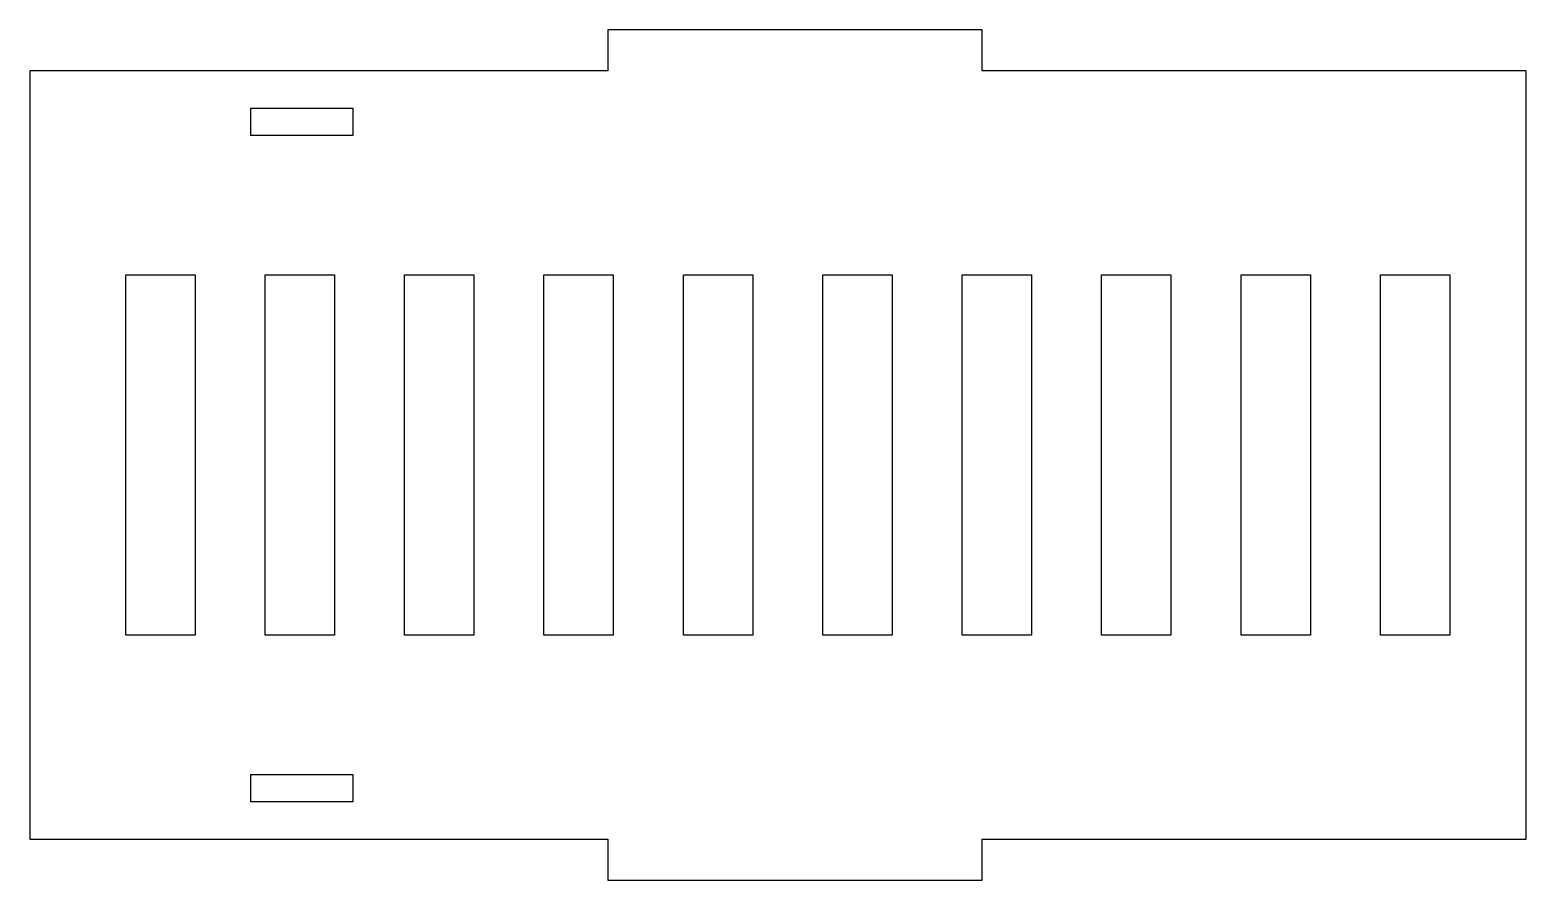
# Model space of a CAD drawing. Header units: millimetres. Extents: x -220 to 0, y 0 to 125.
import ezdxf

# ---------------------------------------------------------------- set-up
doc = ezdxf.new("R2010")
doc.units = ezdxf.units.MM

msp = doc.modelspace()

# ---------------------------------------------------------------- linework, layer by layer
at = {"color": 7, "linetype": 'Continuous', "lineweight": 25}
for p, q in [((-135, 125), (-135, 119)), ((-80, 125), (-135, 125)), ((-80, 119), (-80, 125)), ((-135, 119), (-220, 119)), ((-220, 119), (-220, 6)), ((0, 119), (-80, 119)), ((0, 6), (0, 119)), ((-187.5, 113.5), (-172.5, 113.5)), ((-187.5, 109.5), (-187.5, 113.5)), ((-172.5, 113.5), (-172.5, 109.5)), ((-172.5, 109.5), (-187.5, 109.5)), ((-205.91, 89), (-195.72, 89)), ((-205.91, 36), (-205.91, 89)), ((-195.72, 89), (-195.72, 36)), ((-185.41, 89), (-175.22, 89)), ((-185.41, 36), (-185.41, 89)), ((-175.22, 89), (-175.22, 36)), ((-164.91, 89), (-154.72, 89)), ((-164.91, 36), (-164.91, 89)), ((-154.72, 89), (-154.72, 36)), ((-144.41, 89), (-134.22, 89)), ((-144.41, 36), (-144.41, 89)), ((-134.22, 89), (-134.22, 36)), ((-123.91, 89), (-113.72, 89)), ((-123.91, 36), (-123.91, 89)), ((-113.72, 89), (-113.72, 36)), ((-103.41, 89), (-93.22, 89)), ((-103.41, 36), (-103.41, 89)), ((-93.22, 89), (-93.22, 36)), ((-82.91, 89), (-72.72, 89)), ((-82.91, 36), (-82.91, 89)), ((-72.72, 89), (-72.72, 36)), ((-62.41, 89), (-52.22, 89)), ((-62.41, 36), (-62.41, 89)), ((-52.22, 89), (-52.22, 36)), ((-41.91, 89), (-31.72, 89)), ((-41.91, 36), (-41.91, 89)), ((-31.72, 89), (-31.72, 36)), ((-21.41, 36), (-21.41, 89)), ((-21.41, 89), (-11.22, 89)), ((-11.22, 89), (-11.22, 36)), ((-195.72, 36), (-205.91, 36)), ((-175.22, 36), (-185.41, 36)), ((-154.72, 36), (-164.91, 36)), ((-134.22, 36), (-144.41, 36)), ((-113.72, 36), (-123.91, 36)), ((-93.22, 36), (-103.41, 36)), ((-72.72, 36), (-82.91, 36)), ((-52.22, 36), (-62.41, 36)), ((-31.72, 36), (-41.91, 36)), ((-11.22, 36), (-21.41, 36)), ((-187.5, 15.5), (-172.5, 15.5)), ((-187.5, 11.5), (-187.5, 15.5)), ((-172.5, 15.5), (-172.5, 11.5)), ((-172.5, 11.5), (-187.5, 11.5)), ((-220, 6), (-135, 6)), ((-135, 6), (-135, 0)), ((-80, 6), (0, 6)), ((-80, 0), (-80, 6)), ((-135, 0), (-80, 0))]:
    msp.add_line(p, q, dxfattribs=at)

doc.saveas('drawing.dxf')
